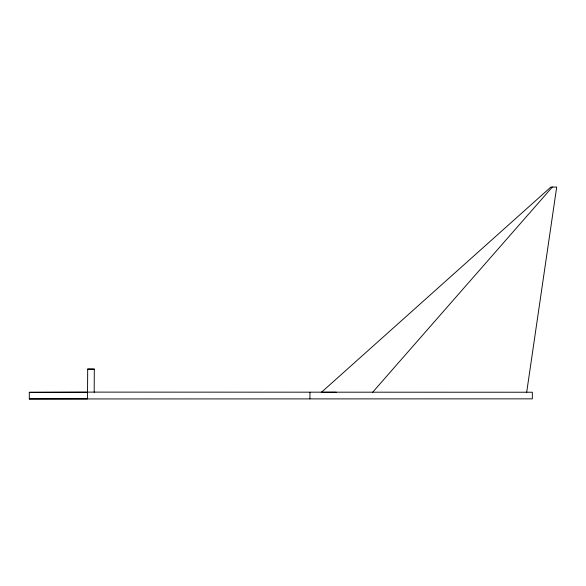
<?xml version="1.0" encoding="UTF-8"?>
<svg xmlns="http://www.w3.org/2000/svg" width="586" height="586" viewBox="0 0 586 586"><rect width="100%" height="100%" fill="white"/><g stroke="black" fill="none" stroke-linecap="round" stroke-linejoin="round"><path stroke-width="0.88" d="M87.548 392.232L87.548 398.854L29.3 398.956L532.344 398.854L532.344 392.232L87.563 392.115L29.3 392.298L29.3 398.956M309.943 398.854L309.943 392.232M94.185 392.298L94.302 369.136L87.688 369.063L87.548 392.298L29.3 392.334M526.689 392.232L556.7 187.044L550.877 187.044L321.45 392.276M372.659 392.232L552.334 187.044M321.275 392.276L336.349 392.239M87.688 369.136L94.302 369.136"/></g></svg>
